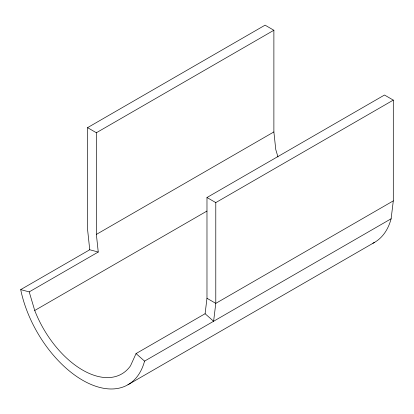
<?xml version="1.0" encoding="UTF-8"?>
<svg xmlns="http://www.w3.org/2000/svg" width="414" height="414" viewBox="0 0 414 414"><rect width="100%" height="100%" fill="white"/><g stroke="black" fill="none" stroke-linecap="round" stroke-linejoin="round"><path stroke-width="0.62" d="M277.975 156.984L275.765 149.547L273.882 131.931L273.882 30.253L96.369 132.739L96.369 234.417L98.253 252.033L89.745 249.756L20.7 289.619L29.208 291.896L34.729 310.49A78.215 45.157 60 0 0 130.524 365.795L136.051 353.582L205.096 313.719L206.979 298.282L206.979 197.514L384.492 95.029L393.3 100.11L393.3 200.878L391.116 218.778A90.671 52.35 60 0 1 372.885 243.261M89.745 249.756L87.561 229.335L87.561 127.652L265.074 25.166L273.882 30.253M96.369 234.417L273.882 131.931M29.208 291.896L98.253 252.033M206.979 197.514L215.787 202.596L393.3 100.11M34.729 310.49L206.933 211.073M393.3 200.878L215.787 303.364L213.603 321.264L205.096 313.719M20.7 289.619A90.671 52.35 60 0 0 82.629 380.243A90.671 52.35 60 0 0 144.558 361.127L391.116 218.778M127.962 384.735L374.52 242.387M87.561 127.652L96.369 132.739M206.979 298.282L215.787 303.364L215.787 202.596M136.051 353.582L144.558 361.127"/></g></svg>
